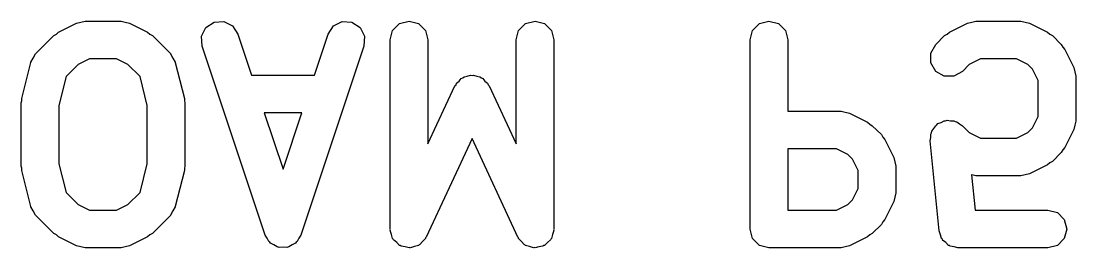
# Model space of a CAD drawing. Extents: x 101.2 to 197.2, y -144.3 to -85.8.
# Drawn here: x 124.37 to 132.75, y -127.28 to -125.48 of the extents above; entities that cross this region are included whole.
import ezdxf

# ---------------------------------------------------------------- set-up
doc = ezdxf.new("R2010")
doc.units = 0
doc.layers.add('BLACK', color=7, linetype='CONTINUOUS')

msp = doc.modelspace()

# ---------------------------------------------------------------- linework, layer by layer
at = {"layer": 'BLACK', "linetype": 'CONTINUOUS'}
for p, q in [((124.814, -125.499), (124.848, -125.492)), ((124.848, -125.492), (124.882, -125.483)), ((124.882, -125.483), (125.167, -125.483)), ((125.167, -125.483), (125.201, -125.492)), ((125.201, -125.492), (125.234, -125.499)), ((125.841, -125.534), (125.906, -125.491)), ((125.906, -125.491), (125.983, -125.486)), ((125.983, -125.486), (126.052, -125.521)), ((126.853, -125.521), (126.923, -125.486)), ((126.923, -125.486), (127, -125.491)), ((127, -125.491), (127.065, -125.534)), ((127.378, -125.503), (127.453, -125.483)), ((127.453, -125.483), (127.528, -125.503)), ((128.378, -125.503), (128.453, -125.483)), ((128.453, -125.483), (128.528, -125.503)), ((130.235, -125.503), (130.31, -125.483)), ((130.31, -125.483), (130.385, -125.503)), ((131.886, -125.499), (131.92, -125.492)), ((131.92, -125.492), (131.953, -125.483)), ((131.953, -125.483), (132.31, -125.483)), ((132.31, -125.483), (132.343, -125.492)), ((132.343, -125.492), (132.377, -125.499)), ((124.654, -125.586), (124.672, -125.57)), ((124.672, -125.57), (124.814, -125.499)), ((125.234, -125.499), (125.377, -125.57)), ((125.377, -125.57), (125.395, -125.586)), ((125.806, -125.603), (125.841, -125.534)), ((126.052, -125.521), (126.095, -125.586)), ((126.811, -125.586), (126.853, -125.521)), ((127.065, -125.534), (127.1, -125.603)), ((127.303, -125.633), (127.323, -125.558)), ((127.323, -125.558), (127.378, -125.503)), ((127.528, -125.503), (127.583, -125.558)), ((127.583, -125.558), (127.603, -125.633)), ((128.303, -125.633), (128.323, -125.558)), ((128.323, -125.558), (128.378, -125.503)), ((128.528, -125.503), (128.583, -125.558)), ((128.583, -125.558), (128.603, -125.633)), ((130.16, -125.633), (130.18, -125.558)), ((130.18, -125.558), (130.235, -125.503)), ((130.385, -125.503), (130.44, -125.558)), ((130.44, -125.558), (130.46, -125.633)), ((131.725, -125.586), (131.743, -125.57)), ((131.743, -125.57), (131.886, -125.499)), ((132.377, -125.499), (132.52, -125.57)), ((132.52, -125.57), (132.538, -125.586)), ((124.49, -125.741), (124.633, -125.598)), ((124.633, -125.598), (124.654, -125.586)), ((125.395, -125.586), (125.416, -125.598)), ((125.416, -125.598), (125.559, -125.741)), ((125.811, -125.681), (125.806, -125.603)), ((126.095, -125.586), (126.204, -125.912)), ((126.702, -125.912), (126.811, -125.586)), ((127.1, -125.603), (127.095, -125.681)), ((127.303, -127.133), (127.303, -125.633)), ((127.603, -125.633), (127.603, -126.457)), ((128.303, -126.457), (128.303, -125.633)), ((128.603, -125.633), (128.603, -127.133)), ((130.16, -127.133), (130.16, -125.633)), ((130.46, -125.633), (130.46, -126.197)), ((131.633, -125.67), (131.704, -125.598)), ((131.704, -125.598), (131.725, -125.586)), ((132.538, -125.586), (132.559, -125.598)), ((132.559, -125.598), (132.63, -125.67)), ((124.47, -125.776), (124.488, -125.743)), ((124.488, -125.743), (124.489, -125.742)), ((124.489, -125.742), (124.49, -125.741)), ((125.559, -125.741), (125.56, -125.742)), ((125.56, -125.742), (125.561, -125.743)), ((125.561, -125.743), (125.579, -125.776)), ((126.311, -127.181), (125.811, -125.681)), ((127.095, -125.681), (126.595, -127.181)), ((131.594, -125.737), (131.633, -125.67)), ((131.594, -125.815), (131.594, -125.737)), ((132.63, -125.67), (132.643, -125.691)), ((132.643, -125.691), (132.659, -125.709)), ((132.659, -125.709), (132.73, -125.852)), ((124.379, -126.097), (124.45, -125.811)), ((124.45, -125.811), (124.451, -125.81)), ((124.451, -125.809), (124.47, -125.776)), ((124.451, -125.81), (124.451, -125.809)), ((124.828, -125.828), (124.731, -125.924)), ((124.917, -125.783), (124.828, -125.828)), ((125.132, -125.783), (124.917, -125.783)), ((125.221, -125.828), (125.132, -125.783)), ((125.318, -125.924), (125.221, -125.828)), ((125.579, -125.776), (125.598, -125.809)), ((125.598, -125.809), (125.598, -125.81)), ((125.598, -125.81), (125.598, -125.811)), ((125.598, -125.811), (125.67, -126.097)), ((131.633, -125.882), (131.594, -125.815)), ((131.899, -125.828), (131.845, -125.882)), ((131.988, -125.783), (131.899, -125.828)), ((132.275, -125.783), (131.988, -125.783)), ((132.364, -125.828), (132.275, -125.783)), ((132.401, -125.865), (132.364, -125.828)), ((126.204, -125.912), (126.702, -125.912)), ((127.915, -125.921), (127.94, -125.912)), ((127.94, -125.912), (127.953, -125.915)), ((127.953, -125.915), (127.966, -125.912)), ((127.966, -125.912), (127.991, -125.921)), ((131.7, -125.921), (131.633, -125.882)), ((131.845, -125.882), (131.777, -125.921)), ((132.446, -125.954), (132.401, -125.865)), ((132.73, -125.852), (132.737, -125.885)), ((132.737, -125.885), (132.746, -125.919)), ((124.731, -125.924), (124.674, -126.152)), ((125.374, -126.152), (125.318, -125.924)), ((127.603, -126.457), (127.817, -125.998)), ((127.817, -125.998), (127.826, -125.988)), ((127.826, -125.988), (127.83, -125.976)), ((127.83, -125.976), (127.85, -125.959)), ((127.85, -125.959), (127.867, -125.939)), ((127.867, -125.939), (127.879, -125.934)), ((127.879, -125.934), (127.89, -125.926)), ((127.89, -125.926), (127.915, -125.921)), ((127.991, -125.921), (128.016, -125.926)), ((128.016, -125.926), (128.027, -125.934)), ((128.027, -125.934), (128.039, -125.939)), ((128.039, -125.939), (128.056, -125.959)), ((128.056, -125.959), (128.076, -125.976)), ((128.076, -125.976), (128.08, -125.988)), ((128.08, -125.988), (128.089, -125.998)), ((128.089, -125.998), (128.303, -126.457)), ((131.777, -125.921), (131.7, -125.921)), ((132.446, -126.241), (132.446, -125.954)), ((132.746, -125.919), (132.746, -126.276)), ((124.374, -126.133), (124.379, -126.115)), ((124.374, -126.633), (124.374, -126.133)), ((124.379, -126.115), (124.379, -126.097)), ((124.674, -126.152), (124.674, -126.615)), ((125.374, -126.615), (125.374, -126.152)), ((125.67, -126.097), (125.67, -126.115)), ((125.67, -126.115), (125.674, -126.133)), ((125.674, -126.133), (125.674, -126.633)), ((126.602, -126.212), (126.304, -126.212)), ((126.304, -126.212), (126.453, -126.659)), ((126.453, -126.659), (126.602, -126.212)), ((130.46, -126.197), (130.882, -126.197)), ((130.882, -126.197), (130.915, -126.206)), ((130.915, -126.206), (130.949, -126.213)), ((130.949, -126.213), (131.091, -126.285)), ((132.401, -126.33), (132.446, -126.241)), ((131.091, -126.285), (131.11, -126.301)), ((131.11, -126.301), (131.13, -126.313)), ((131.13, -126.313), (131.202, -126.384)), ((131.619, -126.336), (131.633, -126.313)), ((131.633, -126.313), (131.643, -126.307)), ((131.643, -126.307), (131.651, -126.297)), ((131.651, -126.297), (131.676, -126.287)), ((131.676, -126.287), (131.7, -126.274)), ((131.7, -126.274), (131.712, -126.274)), ((131.712, -126.274), (131.724, -126.27)), ((131.724, -126.27), (131.75, -126.274)), ((131.75, -126.274), (131.777, -126.274)), ((131.777, -126.274), (131.788, -126.28)), ((131.788, -126.28), (131.8, -126.282)), ((131.8, -126.282), (131.821, -126.299)), ((131.821, -126.299), (131.845, -126.313)), ((131.845, -126.313), (131.899, -126.367)), ((132.364, -126.367), (132.401, -126.33)), ((132.737, -126.309), (132.73, -126.343)), ((132.746, -126.276), (132.737, -126.309)), ((127.953, -126.416), (127.589, -127.197)), ((128.317, -127.197), (127.953, -126.416)), ((131.202, -126.384), (131.214, -126.405)), ((131.214, -126.405), (131.23, -126.423)), ((131.589, -126.434), (131.594, -126.407)), ((131.594, -126.38), (131.6, -126.369)), ((131.594, -126.407), (131.594, -126.38)), ((131.6, -126.369), (131.602, -126.357)), ((131.602, -126.357), (131.619, -126.336)), ((131.899, -126.367), (131.988, -126.412)), ((131.988, -126.412), (132.275, -126.412)), ((132.275, -126.412), (132.364, -126.367)), ((132.73, -126.343), (132.659, -126.486)), ((130.846, -126.497), (130.46, -126.497)), ((130.46, -126.497), (130.46, -126.983)), ((130.936, -126.542), (130.846, -126.497)), ((131.23, -126.423), (131.301, -126.566)), ((131.661, -127.148), (131.589, -126.434)), ((132.659, -126.486), (132.643, -126.504)), ((130.973, -126.579), (130.936, -126.542)), ((131.017, -126.668), (130.973, -126.579)), ((131.301, -126.566), (131.308, -126.6)), ((132.63, -126.525), (132.559, -126.596)), ((132.643, -126.504), (132.63, -126.525)), ((124.379, -126.651), (124.374, -126.633)), ((124.379, -126.669), (124.379, -126.651)), ((124.674, -126.615), (124.731, -126.842)), ((125.318, -126.842), (125.374, -126.615)), ((125.674, -126.633), (125.67, -126.651)), ((125.67, -126.651), (125.67, -126.669)), ((131.017, -126.812), (131.017, -126.668)), ((131.308, -126.6), (131.317, -126.633)), ((131.317, -126.633), (131.317, -126.847)), ((132.52, -126.624), (132.377, -126.696)), ((132.538, -126.608), (132.52, -126.624)), ((132.559, -126.596), (132.538, -126.608)), ((124.45, -126.955), (124.379, -126.669)), ((125.67, -126.669), (125.598, -126.955)), ((131.92, -126.703), (131.918, -126.702)), ((131.918, -126.702), (131.946, -126.983)), ((131.953, -126.712), (131.92, -126.703)), ((132.31, -126.712), (131.953, -126.712)), ((132.343, -126.703), (132.31, -126.712)), ((132.377, -126.696), (132.343, -126.703)), ((130.973, -126.901), (131.017, -126.812)), ((124.731, -126.842), (124.828, -126.938)), ((125.221, -126.938), (125.318, -126.842)), ((130.936, -126.938), (130.973, -126.901)), ((131.301, -126.914), (131.23, -127.057)), ((131.308, -126.881), (131.301, -126.914)), ((131.317, -126.847), (131.308, -126.881)), ((124.451, -126.956), (124.45, -126.955)), ((124.451, -126.958), (124.451, -126.956)), ((124.47, -126.99), (124.451, -126.958)), ((124.488, -127.023), (124.47, -126.99)), ((124.828, -126.938), (124.917, -126.983)), ((124.917, -126.983), (125.132, -126.983)), ((125.132, -126.983), (125.221, -126.938)), ((125.579, -126.99), (125.561, -127.023)), ((125.598, -126.958), (125.579, -126.99)), ((125.598, -126.955), (125.598, -126.956)), ((125.598, -126.956), (125.598, -126.958)), ((130.46, -126.983), (130.846, -126.983)), ((130.846, -126.983), (130.936, -126.938)), ((131.946, -126.983), (132.524, -126.983)), ((132.524, -126.983), (132.599, -127.003)), ((132.599, -127.003), (132.654, -127.058)), ((124.489, -127.024), (124.488, -127.023)), ((124.49, -127.025), (124.489, -127.024)), ((124.633, -127.168), (124.49, -127.025)), ((125.559, -127.025), (125.416, -127.168)), ((125.56, -127.024), (125.559, -127.025)), ((125.561, -127.023), (125.56, -127.024)), ((131.214, -127.075), (131.202, -127.096)), ((131.23, -127.057), (131.214, -127.075)), ((132.654, -127.058), (132.674, -127.133)), ((124.654, -127.18), (124.633, -127.168)), ((125.416, -127.168), (125.395, -127.18)), ((127.305, -127.14), (127.303, -127.133)), ((127.304, -127.146), (127.305, -127.14)), ((127.315, -127.177), (127.304, -127.146)), ((128.602, -127.146), (128.591, -127.177)), ((128.603, -127.133), (128.601, -127.14)), ((128.601, -127.14), (128.602, -127.146)), ((130.18, -127.208), (130.16, -127.133)), ((131.13, -127.168), (131.11, -127.18)), ((131.202, -127.096), (131.13, -127.168)), ((131.672, -127.178), (131.661, -127.148)), ((132.674, -127.133), (132.654, -127.208)), ((124.672, -127.196), (124.654, -127.18)), ((124.814, -127.267), (124.672, -127.196)), ((125.377, -127.196), (125.234, -127.267)), ((125.395, -127.18), (125.377, -127.196)), ((126.327, -127.206), (126.311, -127.181)), ((126.341, -127.233), (126.327, -127.206)), ((126.348, -127.238), (126.341, -127.233)), ((126.353, -127.245), (126.348, -127.238)), ((126.38, -127.259), (126.353, -127.245)), ((126.552, -127.245), (126.526, -127.259)), ((126.558, -127.238), (126.552, -127.245)), ((126.565, -127.233), (126.558, -127.238)), ((126.579, -127.206), (126.565, -127.233)), ((126.595, -127.181), (126.579, -127.206)), ((127.323, -127.208), (127.315, -127.177)), ((127.328, -127.213), (127.323, -127.208)), ((127.33, -127.219), (127.328, -127.213)), ((127.355, -127.24), (127.33, -127.219)), ((127.378, -127.263), (127.355, -127.24)), ((127.56, -127.231), (127.539, -127.256)), ((127.583, -127.208), (127.56, -127.231)), ((127.585, -127.202), (127.583, -127.208)), ((127.589, -127.197), (127.585, -127.202)), ((128.321, -127.202), (128.317, -127.197)), ((128.323, -127.208), (128.321, -127.202)), ((128.346, -127.231), (128.323, -127.208)), ((128.367, -127.256), (128.346, -127.231)), ((128.551, -127.24), (128.528, -127.263)), ((128.576, -127.219), (128.551, -127.24)), ((128.578, -127.213), (128.576, -127.219)), ((128.583, -127.208), (128.578, -127.213)), ((128.591, -127.177), (128.583, -127.208)), ((130.235, -127.263), (130.18, -127.208)), ((131.091, -127.196), (130.949, -127.267)), ((131.11, -127.18), (131.091, -127.196)), ((131.68, -127.208), (131.672, -127.178)), ((131.686, -127.213), (131.68, -127.208)), ((131.688, -127.221), (131.686, -127.213)), ((131.713, -127.241), (131.688, -127.221)), ((131.735, -127.263), (131.713, -127.241)), ((132.654, -127.208), (132.599, -127.263)), ((124.848, -127.274), (124.814, -127.267)), ((124.882, -127.283), (124.848, -127.274)), ((125.167, -127.283), (124.882, -127.283)), ((125.201, -127.274), (125.167, -127.283)), ((125.234, -127.267), (125.201, -127.274)), ((126.406, -127.275), (126.38, -127.259)), ((126.415, -127.276), (126.406, -127.275)), ((126.423, -127.28), (126.415, -127.276)), ((126.453, -127.278), (126.423, -127.28)), ((126.483, -127.28), (126.453, -127.278)), ((126.491, -127.276), (126.483, -127.28)), ((126.5, -127.275), (126.491, -127.276)), ((126.526, -127.259), (126.5, -127.275)), ((127.384, -127.265), (127.378, -127.263)), ((127.39, -127.269), (127.384, -127.265)), ((127.422, -127.275), (127.39, -127.269)), ((127.453, -127.283), (127.422, -127.275)), ((127.459, -127.281), (127.453, -127.283)), ((127.466, -127.283), (127.459, -127.281)), ((127.497, -127.271), (127.466, -127.283)), ((127.528, -127.263), (127.497, -127.271)), ((127.533, -127.258), (127.528, -127.263)), ((127.539, -127.256), (127.533, -127.258)), ((128.373, -127.258), (128.367, -127.256)), ((128.378, -127.263), (128.373, -127.258)), ((128.409, -127.271), (128.378, -127.263)), ((128.44, -127.283), (128.409, -127.271)), ((128.447, -127.281), (128.44, -127.283)), ((128.453, -127.283), (128.447, -127.281)), ((128.484, -127.275), (128.453, -127.283)), ((128.516, -127.269), (128.484, -127.275)), ((128.522, -127.265), (128.516, -127.269)), ((128.528, -127.263), (128.522, -127.265)), ((130.31, -127.283), (130.235, -127.263)), ((130.882, -127.283), (130.31, -127.283)), ((130.915, -127.274), (130.882, -127.283)), ((130.949, -127.267), (130.915, -127.274)), ((131.742, -127.265), (131.735, -127.263)), ((131.748, -127.27), (131.742, -127.265)), ((131.78, -127.275), (131.748, -127.27)), ((131.81, -127.283), (131.78, -127.275)), ((132.524, -127.283), (131.81, -127.283)), ((132.599, -127.263), (132.524, -127.283))]:
    msp.add_line(p, q, dxfattribs=at)

doc.saveas('drawing.dxf')
